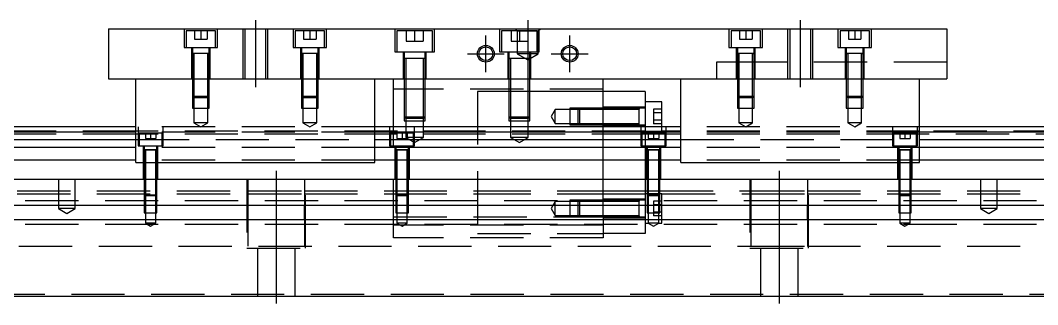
# Model space of a CAD drawing. Extents: x -14 to 951, y -279 to 102.
# Drawn here: x 228.9 to 471.7, y -239 to -171 of the extents above; entities that cross this region are included whole.
import ezdxf

# ---------------------------------------------------------------- set-up
doc = ezdxf.new("R2010")
doc.units = 0
doc.linetypes.add('CENTER', pattern=[50.8, 31.75, -6.35, 6.35, -6.35])
doc.linetypes.add('DASHED', pattern=[19.05, 12.7, -6.35])
doc.layers.get('0').update_dxf_attribs({"linetype": 'CONTINUOUS'})
doc.layers.add('CENTER', color=1, linetype='CENTER')

msp = doc.modelspace()

# ---------------------------------------------------------------- linework, layer by layer
at = {"color": 7, "linetype": 'CONTINUOUS'}
for p, q in [((250, -172.99), (250, -184.99)), ((250, -172.99), (450, -172.99)), ((450, -172.99), (450, -184.99)), ((321, -180.09), (320.499994, -180.09)), ((321.35, -180.09), (321, -180.09)), ((325, -180.09), (324.65, -180.09)), ((325.500006, -180.09), (325, -180.09)), ((250, -184.99), (450, -184.99)), ((256.5, -204.99), (256.5, -184.99)), ((313.5, -204.99), (313.5, -184.99)), ((318, -196.49), (318, -184.99)), ((368, -196.49), (368, -184.99)), ((386.5, -204.99), (386.5, -184.99)), ((443.5, -204.99), (443.5, -184.99)), ((378, -187.99), (368, -187.99)), ((378, -187.99), (378, -196.49)), ((382, -190.49), (378, -190.49)), ((382, -196.49), (382, -190.49)), ((256.5, -196.49), (0, -196.49)), ((386.5, -196.49), (313.5, -196.49)), ((700, -196.49), (443.5, -196.49)), ((256.5, -197.742272), (0, -197.742272)), ((386.5, -197.742272), (313.5, -197.742272)), ((700, -197.742272), (443.5, -197.742272)), ((0, -199.51668), (256.5, -199.51668)), ((256.5, -201.413076), (0, -201.413076)), ((313.5, -199.51668), (386.5, -199.51668)), ((386.5, -201.413076), (313.5, -201.413076)), ((443.5, -199.51668), (700, -199.51668)), ((700, -201.413076), (443.5, -201.413076)), ((261.500006, -201.99), (258.499994, -201.99)), ((259.998804, -201.99), (258.499994, -201.99)), ((261.500006, -201.99), (259.998804, -201.99)), ((321.500006, -201.99), (318.499994, -201.99)), ((319.998804, -201.99), (318.499994, -201.99)), ((321.500006, -201.99), (319.998804, -201.99)), ((381.500006, -201.99), (378.499994, -201.99)), ((379.998804, -201.99), (378.499994, -201.99)), ((381.500006, -201.99), (379.998804, -201.99)), ((441.500006, -201.99), (438.499994, -201.99)), ((439.998804, -201.99), (438.499994, -201.99)), ((441.500006, -201.99), (439.998804, -201.99)), ((256.5, -204.467372), (0, -204.467372)), ((256.5, -204.99), (313.5, -204.99)), ((386.5, -204.467372), (313.5, -204.467372)), ((386.5, -204.99), (443.5, -204.99)), ((700, -204.467372), (443.5, -204.467372)), ((0, -208.99), (700, -208.99)), ((381.25, -211.74), (381.5, -211.74)), ((700, -215.29), (0, -215.29)), ((376.6, -215.29), (376.6, -213.989994)), ((376.6, -215.99), (376.6, -213.989994)), ((376.6, -215.849954), (376.6, -215.29)), ((376.6, -216.130046), (376.6, -215.849954)), ((376.6, -217.990006), (376.6, -217.98932)), ((700, -218.69), (0, -218.69)), ((0, -236.99), (700, -236.99))]:
    msp.add_line(p, q, dxfattribs=at)
at = {"color": 3, "linetype": 'DASHED'}
for p, q in [((268, -172.99), (268, -177.49)), ((275.5, -173.49), (268.5, -173.49)), ((268.5, -173.49), (268.5, -177.49)), ((270.5, -173.49), (270.5, -175.49)), ((272, -173.49), (272, -175.49)), ((273.5, -173.49), (273.5, -175.49)), ((275.5, -177.49), (275.5, -173.49)), ((276, -177.49), (276, -172.99)), ((282.000006, -172.99), (282.000006, -184.99)), ((282.5, -172.99), (282.5, -184.99)), ((287.5, -184.99), (287.5, -172.99)), ((287.999994, -184.99), (287.999994, -172.99)), ((294, -172.99), (294, -177.49)), ((301.5, -173.49), (294.5, -173.49)), ((294.5, -173.49), (294.5, -177.49)), ((296.5, -173.49), (296.5, -175.49)), ((298, -173.49), (298, -175.49)), ((299.5, -173.49), (299.5, -175.49)), ((301.5, -177.49), (301.5, -173.49)), ((302, -177.49), (302, -172.99)), ((318.25, -172.99), (318.25, -178.49)), ((319.5, -173.49), (318.75, -173.49)), ((318.75, -173.49), (318.75, -178.49)), ((326.5, -173.49), (319.5, -173.49)), ((321, -173.49), (321, -175.99)), ((323, -173.49), (323, -175.49)), ((325, -173.49), (325, -175.99)), ((327.25, -173.49), (326.5, -173.49)), ((327.25, -178.49), (327.25, -173.49)), ((327.75, -178.49), (327.75, -172.99)), ((343.25, -172.99), (343.25, -178.49)), ((352.25, -173.49), (343.75, -173.49)), ((343.75, -173.49), (343.75, -178.49)), ((346, -173.49), (346, -175.99)), ((347, -172.99), (347.5, -173.49)), ((347.5, -173.49), (347.5, -178.99)), ((347.5, -173.49), (352.5, -173.49)), ((348, -173.49), (348, -175.99)), ((350, -173.49), (350, -175.99)), ((352.25, -178.49), (352.25, -173.49)), ((352.5, -173.49), (353, -172.99)), ((352.5, -178.99), (352.5, -173.49)), ((352.75, -178.49), (352.75, -172.99)), ((398, -172.99), (398, -177.49)), ((405.5, -173.49), (398.5, -173.49)), ((398.5, -173.49), (398.5, -177.49)), ((400.5, -173.49), (400.5, -175.49)), ((402, -173.49), (402, -175.49)), ((403.5, -173.49), (403.5, -175.49)), ((405.5, -177.49), (405.5, -173.49)), ((406, -177.49), (406, -172.99)), ((412.000006, -172.99), (412.000006, -184.99)), ((412.5, -172.99), (412.5, -184.99)), ((417.5, -184.99), (417.5, -172.99)), ((417.999994, -184.99), (417.999994, -172.99)), ((424, -172.99), (424, -177.49)), ((431.5, -173.49), (424.5, -173.49)), ((424.5, -173.49), (424.5, -177.49)), ((426.5, -173.49), (426.5, -175.49)), ((428, -173.49), (428, -175.49)), ((429.5, -173.49), (429.5, -175.49)), ((431.5, -177.49), (431.5, -173.49)), ((432, -177.49), (432, -172.99)), ((270.5, -175.49), (272, -175.49)), ((272, -175.49), (273.5, -175.49)), ((296.5, -175.49), (298, -175.49)), ((298, -175.49), (299.5, -175.49)), ((321, -175.99), (323, -175.99)), ((323, -175.49), (323, -175.99)), ((323, -175.99), (325, -175.99)), ((346, -175.99), (348, -175.99)), ((348, -175.99), (350, -175.99)), ((400.5, -175.49), (402, -175.49)), ((402, -175.49), (403.5, -175.49)), ((426.5, -175.49), (428, -175.49)), ((428, -175.49), (429.5, -175.49)), ((268, -177.49), (276, -177.49)), ((269.75, -177.49), (269.75, -184.99)), ((274.000006, -178.89), (269.999994, -178.89)), ((270, -177.49), (270, -178.89)), ((270, -178.885), (270, -178.89)), ((270.216708, -178.89), (270, -178.89)), ((270, -178.89), (270, -184.99)), ((270, -178.89), (270, -178.895)), ((270.35, -178.89), (270.35, -184.99)), ((273.65, -184.99), (273.65, -178.89)), ((274, -178.89), (273.783332, -178.89)), ((274, -178.89), (274, -177.49)), ((274, -178.89), (274, -178.885)), ((274, -184.99), (274, -178.89)), ((274, -178.895), (274, -178.89)), ((274.25, -184.99), (274.25, -177.49)), ((294, -177.49), (302, -177.49)), ((295.75, -177.49), (295.75, -184.99)), ((300.000006, -178.89), (295.999994, -178.89)), ((296, -177.49), (296, -178.89)), ((296, -178.885), (296, -178.89)), ((296.216708, -178.89), (296, -178.89)), ((296, -178.89), (296, -184.99)), ((296, -178.89), (296, -178.895)), ((296.35, -178.89), (296.35, -184.99)), ((299.65, -184.99), (299.65, -178.89)), ((300, -178.89), (299.783332, -178.89)), ((300, -178.89), (300, -177.49)), ((300, -178.89), (300, -178.885)), ((300, -184.99), (300, -178.89)), ((300, -178.895), (300, -178.89)), ((300.25, -184.99), (300.25, -177.49)), ((318.25, -178.49), (327.75, -178.49)), ((320.25, -178.49), (320.25, -184.99)), ((320.5, -178.49), (320.5, -180.09)), ((325.5, -180.09), (325.5, -178.49)), ((325.75, -184.99), (325.75, -178.49)), ((343.25, -178.49), (352.75, -178.49)), ((345.25, -178.49), (345.25, -184.99)), ((345.5, -178.49), (345.5, -180.09)), ((352.5, -178.99), (347.5, -178.99)), ((347.5, -178.99), (350, -180.433376)), ((350, -180.433376), (352.5, -178.99)), ((350.5, -180.09), (350.5, -178.49)), ((350.75, -184.99), (350.75, -178.49)), ((398, -177.49), (406, -177.49)), ((399.75, -177.49), (399.75, -184.99)), ((404.000006, -178.89), (399.999994, -178.89)), ((400, -177.49), (400, -178.89)), ((400, -178.885), (400, -178.89)), ((400, -178.89), (400.216462, -178.89)), ((400.216708, -178.89), (400, -178.89)), ((400, -178.89), (400, -184.99)), ((400, -178.89), (400, -178.895)), ((400.35, -178.89), (400.35, -184.99)), ((403.65, -184.99), (403.65, -178.89)), ((404, -178.89), (403.783332, -178.89)), ((403.783538, -178.89), (404, -178.89)), ((404, -178.89), (404, -177.49)), ((404, -178.89), (404, -178.885)), ((404, -184.99), (404, -178.89)), ((404, -178.895), (404, -178.89)), ((404.25, -184.99), (404.25, -177.49)), ((424, -177.49), (432, -177.49)), ((425.75, -177.49), (425.75, -184.99)), ((430.000006, -178.89), (425.999994, -178.89)), ((426, -177.49), (426, -178.89)), ((426, -178.885), (426, -178.89)), ((426, -178.89), (426.216462, -178.89)), ((426.216708, -178.89), (426, -178.89)), ((426, -178.89), (426, -184.99)), ((426, -178.89), (426, -178.895)), ((426.35, -178.89), (426.35, -184.99)), ((429.65, -184.99), (429.65, -178.89)), ((430, -178.89), (429.783332, -178.89)), ((429.783538, -178.89), (430, -178.89)), ((430, -178.89), (430, -177.49)), ((430, -178.89), (430, -178.885)), ((430, -184.99), (430, -178.89)), ((430, -178.895), (430, -178.89)), ((430.25, -184.99), (430.25, -177.49)), ((320.5, -180.085), (320.5, -180.09)), ((320.757468, -180.09), (320.5, -180.09)), ((320.5, -180.09), (320.5, -184.99)), ((320.5, -180.09), (320.5, -180.095)), ((320.999654, -180.09), (320.757468, -180.09)), ((320.9, -180.09), (320.9, -184.99)), ((321.349616, -180.09), (320.999654, -180.09)), ((324.650424, -180.09), (321.349616, -180.09)), ((324.65, -180.09), (321.35, -180.09)), ((325.000386, -180.09), (324.650424, -180.09)), ((325.242552, -180.09), (325.000386, -180.09)), ((325.1, -184.99), (325.1, -180.09)), ((325.5, -180.09), (325.242552, -180.09)), ((325.5, -180.09), (325.5, -180.085)), ((325.5, -184.99), (325.5, -180.09)), ((325.5, -180.095), (325.5, -180.09)), ((350.500006, -180.09), (345.499994, -180.09)), ((345.5, -180.085), (345.5, -180.09)), ((345.5, -180.09), (345.757448, -180.09)), ((345.757468, -180.09), (345.5, -180.09)), ((345.5, -180.09), (345.5, -184.99)), ((345.5, -180.09), (345.5, -180.095)), ((345.9, -180.09), (345.9, -184.99)), ((350.1, -184.99), (350.1, -180.09)), ((350.5, -180.09), (350.242552, -180.09)), ((350.242602, -180.09), (350.5, -180.09)), ((350.5, -180.09), (350.5, -180.085)), ((350.5, -184.99), (350.5, -180.09)), ((350.5, -180.095), (350.5, -180.09)), ((395, -180.99), (395, -184.99)), ((405, -180.99), (395, -180.99)), ((450, -180.99), (405, -180.99)), ((270, -184.99), (270, -189.14)), ((270.000006, -184.99), (270.000006, -189.140006)), ((270.35, -184.99), (270.35, -189.49)), ((273.65, -189.49), (273.65, -184.99)), ((273.999994, -189.140006), (273.999994, -184.99)), ((274, -189.14), (274, -184.99)), ((296, -184.99), (296, -189.14)), ((296.000006, -184.99), (296.000006, -189.140006)), ((296.35, -184.99), (296.35, -189.49)), ((299.65, -189.49), (299.65, -184.99)), ((299.999994, -189.140006), (299.999994, -184.99)), ((300, -189.14), (300, -184.99)), ((320.5, -184.99), (320.5, -194.09)), ((320.500006, -184.99), (320.500002, -194.09)), ((320.9, -184.99), (320.9, -194.49)), ((325.1, -194.49), (325.1, -184.99)), ((325.499998, -194.09), (325.499994, -184.99)), ((325.5, -194.09), (325.5, -184.99)), ((345.5, -184.99), (345.5, -194.09)), ((345.500006, -184.99), (345.500002, -194.09)), ((345.9, -184.99), (345.9, -194.49)), ((350.1, -194.49), (350.1, -184.99)), ((350.499998, -194.09), (350.499994, -184.99)), ((350.5, -194.09), (350.5, -184.99)), ((400, -184.99), (400, -189.14)), ((400.000006, -184.99), (400.000002, -189.14)), ((400.35, -184.99), (400.35, -189.49)), ((403.65, -189.49), (403.65, -184.99)), ((403.999998, -189.14), (403.999994, -184.99)), ((404, -189.14), (404, -184.99)), ((426, -184.99), (426, -189.14)), ((426.000006, -184.99), (426.000002, -189.14)), ((426.35, -184.99), (426.35, -189.49)), ((429.65, -189.49), (429.65, -184.99)), ((429.999998, -189.14), (429.999994, -184.99)), ((430, -189.14), (430, -184.99)), ((270, -189.14), (274, -189.14)), ((270, -189.14), (270.35, -189.49)), ((270.000006, -189.140006), (270.000006, -191.99)), ((273.65, -189.49), (274, -189.14)), ((273.999994, -191.99), (273.999994, -189.140006)), ((296, -189.14), (300, -189.14)), ((296, -189.14), (296.35, -189.49)), ((296.000006, -189.140006), (296.000006, -191.99)), ((299.65, -189.49), (300, -189.14)), ((299.999994, -191.99), (299.999994, -189.140006)), ((368, -187.49), (318, -187.49)), ((338, -187.99), (338, -221.99)), ((345.5, -187.99), (338, -187.99)), ((345.9, -187.99), (345.5, -187.99)), ((350.1, -187.99), (345.9, -187.99)), ((350.5, -187.99), (350.1, -187.99)), ((361.5, -187.99), (350.5, -187.99)), ((368, -187.99), (361.5, -187.99)), ((400, -189.14), (404, -189.14)), ((400, -189.14), (400.35, -189.49)), ((400.000002, -189.14), (400.000006, -191.99)), ((403.65, -189.49), (404, -189.14)), ((403.999994, -191.99), (403.999998, -189.14)), ((426, -189.14), (430, -189.14)), ((426, -189.14), (426.35, -189.49)), ((426.000002, -189.14), (426.000006, -191.99)), ((429.65, -189.49), (430, -189.14)), ((429.999994, -191.99), (429.999998, -189.14)), ((273.65, -189.49), (270.35, -189.49)), ((270.35, -189.49), (270.35, -191.99)), ((273.65, -191.99), (273.65, -189.49)), ((299.65, -189.49), (296.35, -189.49)), ((296.35, -189.49), (296.35, -191.99)), ((299.65, -191.99), (299.65, -189.49)), ((378, -191.74), (368, -191.74)), ((403.65, -189.49), (400.35, -189.49)), ((400.35, -189.49), (400.35, -191.99)), ((403.65, -191.99), (403.65, -189.49)), ((429.65, -189.49), (426.35, -189.49)), ((426.35, -189.49), (426.35, -191.99)), ((429.65, -191.99), (429.65, -189.49)), ((270.000006, -191.99), (273.999994, -191.99)), ((270.35, -191.99), (270.35, -195.49)), ((273.65, -195.49), (273.65, -191.99)), ((296.000006, -191.99), (299.999994, -191.99)), ((296.35, -191.99), (296.35, -195.49)), ((299.65, -195.49), (299.65, -191.99)), ((320.5, -194.09), (325.5, -194.09)), ((320.5, -194.09), (320.9, -194.49)), ((320.500002, -194.09), (320.500006, -194.99)), ((325.1, -194.49), (325.5, -194.09)), ((325.499994, -194.99), (325.499998, -194.09)), ((345.5, -194.09), (350.5, -194.09)), ((345.5, -194.09), (345.9, -194.49)), ((345.500002, -194.09), (345.500006, -194.99)), ((350.1, -194.49), (350.5, -194.09)), ((350.499994, -194.99), (350.499998, -194.09)), ((356.5, -192.34), (355.547372, -193.99)), ((355.547372, -193.99), (356.5, -195.64)), ((356.5, -195.64), (356.5, -192.34)), ((360, -192.34), (356.5, -192.34)), ((362.35, -191.990002), (360, -191.990006)), ((360, -191.990006), (360, -195.989994)), ((362, -192.34), (360, -192.34)), ((362.35, -191.99), (362, -192.34)), ((362, -195.64), (362, -192.34)), ((368, -192.34), (362, -192.34)), ((362.35, -191.99), (362.35, -195.99)), ((368, -191.990002), (362.35, -191.99)), ((368, -191.990006), (362.35, -191.990002)), ((378, -191.989999), (368, -191.990002)), ((376.6, -192.34), (368, -192.34)), ((376.6, -195.990006), (376.6, -191.989994)), ((376.6, -191.99), (376.6, -192.206668)), ((376.6, -192.206708), (376.6, -191.99)), ((376.6, -191.99), (376.6, -192.206668)), ((376.6, -192.206708), (376.6, -191.99)), ((380, -192.25795), (380, -193.123974)), ((382, -192.25795), (380, -192.25795)), ((380, -193.123974), (380, -194.856026)), ((382, -193.123974), (380, -193.123974)), ((400.000006, -191.99), (403.999994, -191.99)), ((400.35, -191.99), (400.35, -195.49)), ((403.65, -195.49), (403.65, -191.99)), ((426.000006, -191.99), (429.999994, -191.99)), ((426.35, -191.99), (426.35, -195.49)), ((429.65, -195.49), (429.65, -191.99)), ((313.5, -196.49), (256.5, -196.49)), ((257, -196.49), (257, -200.99)), ((263, -200.99), (263, -196.49)), ((273.65, -195.49), (270.35, -195.49)), ((270.35, -195.49), (272, -196.442628)), ((272, -196.442628), (273.65, -195.49)), ((299.65, -195.49), (296.35, -195.49)), ((296.35, -195.49), (298, -196.442628)), ((298, -196.442628), (299.65, -195.49)), ((317, -196.49), (317, -200.99)), ((318, -200.99), (318, -196.49)), ((320.500006, -194.99), (325.499994, -194.99)), ((325.1, -194.49), (320.9, -194.49)), ((320.9, -194.49), (320.9, -194.99)), ((320.9, -194.99), (320.9, -198.99)), ((323, -200.99), (323, -196.49)), ((325.1, -194.99), (325.1, -194.49)), ((325.1, -198.99), (325.1, -194.99)), ((345.500006, -194.99), (350.499994, -194.99)), ((350.1, -194.49), (345.9, -194.49)), ((345.9, -194.49), (345.9, -194.99)), ((345.9, -194.99), (345.9, -198.99)), ((350.1, -194.99), (350.1, -194.49)), ((350.1, -198.99), (350.1, -194.99)), ((356.5, -195.64), (360, -195.64)), ((360, -195.64), (362, -195.64)), ((360, -195.989994), (362.35, -195.989998)), ((362, -195.64), (362.35, -195.99)), ((362, -195.64), (368, -195.64)), ((362.35, -195.989998), (368, -195.989994)), ((362.35, -195.99), (368, -195.989998)), ((368, -195.64), (376.6, -195.64)), ((368, -195.989998), (376.605, -195.99)), ((368, -196.24), (378, -196.24)), ((368, -204.99), (368, -196.49)), ((376.595, -195.99), (378, -195.99)), ((376.6, -195.99), (376.6, -195.773332)), ((377, -196.49), (377, -200.99)), ((378, -196.49), (378, -200.99)), ((380, -194.856026), (380, -195.72205)), ((382, -194.856026), (380, -194.856026)), ((382, -195.72205), (380, -195.72205)), ((382, -197.49), (382, -196.49)), ((383, -200.99), (383, -196.49)), ((443.5, -196.49), (386.5, -196.49)), ((403.65, -195.49), (400.35, -195.49)), ((400.35, -195.49), (402, -196.442628)), ((402, -196.442628), (403.65, -195.49)), ((429.65, -195.49), (426.35, -195.49)), ((426.35, -195.49), (428, -196.442628)), ((428, -196.442628), (429.65, -195.49)), ((437, -196.49), (437, -200.99)), ((443, -200.99), (443, -196.49)), ((256.5, -197.49), (40.5, -197.49)), ((256.5, -198.24), (40.5, -198.24)), ((338, -197.49), (256.5, -197.49)), ((313.5, -197.742272), (256.5, -197.742272)), ((338, -198.24), (256.5, -198.24)), ((262.75, -197.99), (257.25, -197.99)), ((257.25, -197.99), (257.25, -200.99)), ((258.75, -197.99), (258.75, -199.29)), ((260, -197.99), (260, -199.29)), ((261.25, -197.99), (261.25, -199.29)), ((262.75, -200.99), (262.75, -197.99)), ((322.75, -197.99), (317.25, -197.99)), ((317.25, -197.99), (317.25, -200.99)), ((318.75, -197.99), (318.75, -199.29)), ((320, -197.99), (320, -199.29)), ((325.1, -198.99), (320.9, -198.99)), ((320.9, -198.99), (323, -200.202436)), ((321.25, -197.99), (321.25, -199.29)), ((322.75, -200.99), (322.75, -197.99)), ((323, -200.202436), (325.1, -198.99)), ((378, -197.49), (338, -197.49)), ((378, -198.24), (338, -198.24)), ((350.1, -198.99), (345.9, -198.99)), ((345.9, -198.99), (348, -200.202436)), ((348, -200.202436), (350.1, -198.99)), ((382.75, -197.99), (377.25, -197.99)), ((377.25, -197.99), (377.25, -200.99)), ((378, -197.49), (382, -197.49)), ((443.5, -198.24), (378, -198.24)), ((378.75, -197.99), (378.75, -199.29)), ((380, -197.99), (380, -199.29)), ((381.25, -197.99), (381.25, -199.29)), ((443.5, -197.49), (382, -197.49)), ((382.75, -200.99), (382.75, -197.99)), ((443.5, -197.742272), (386.5, -197.742272)), ((442.75, -197.99), (437.25, -197.99)), ((437.25, -197.99), (437.25, -200.99)), ((438.75, -197.99), (438.75, -199.29)), ((440, -197.99), (440, -199.29)), ((441.25, -197.99), (441.25, -199.29)), ((442.75, -200.99), (442.75, -197.99)), ((650, -197.49), (443.5, -197.49)), ((617.25, -198.24), (443.5, -198.24)), ((256.5, -199.51668), (313.5, -199.51668)), ((313.5, -201.413076), (256.5, -201.413076)), ((257, -200.99), (263, -200.99)), ((258.25, -200.99), (258.25, -208.99)), ((258.5, -200.99), (258.5, -201.99)), ((258.75, -199.29), (260, -199.29)), ((260, -199.29), (261.25, -199.29)), ((261.5, -201.99), (261.5, -200.99)), ((261.75, -208.99), (261.75, -200.99)), ((317, -200.99), (323, -200.99)), ((318.25, -200.99), (318.25, -208.99)), ((318.5, -200.99), (318.5, -201.99)), ((318.75, -199.29), (320, -199.29)), ((320, -199.29), (321.25, -199.29)), ((321.5, -201.99), (321.5, -200.99)), ((321.75, -208.99), (321.75, -200.99)), ((377, -200.99), (383, -200.99)), ((378, -200.99), (378, -204.99)), ((378.25, -200.99), (378.25, -208.99)), ((378.5, -200.99), (378.5, -201.99)), ((378.75, -199.29), (380, -199.29)), ((380, -199.29), (381.25, -199.29)), ((381.5, -201.99), (381.5, -200.99)), ((381.75, -208.99), (381.75, -200.99)), ((386.5, -199.51668), (443.5, -199.51668)), ((443.5, -201.413076), (386.5, -201.413076)), ((437, -200.99), (443, -200.99)), ((438.25, -200.99), (438.25, -208.99)), ((438.5, -200.99), (438.5, -201.99)), ((438.75, -199.29), (440, -199.29)), ((440, -199.29), (441.25, -199.29)), ((441.5, -201.99), (441.5, -200.99)), ((441.75, -208.99), (441.75, -200.99)), ((261.500006, -201.99), (258.499994, -201.99)), ((258.5, -201.985), (258.5, -201.99)), ((258.5, -201.99), (258.62467, -201.99)), ((258.624678, -201.99), (258.5, -201.99)), ((258.5, -201.99), (258.5, -201.995)), ((258.5, -201.99), (258.5, -208.99)), ((258.62467, -201.99), (261.375392, -201.99)), ((259.998804, -201.99), (258.624678, -201.99)), ((258.75, -201.99), (258.75, -208.99)), ((261.37533, -201.99), (259.998804, -201.99)), ((261.25, -208.99), (261.25, -201.99)), ((261.5, -201.99), (261.37533, -201.99)), ((261.375392, -201.99), (261.5, -201.99)), ((261.5, -201.99), (261.5, -201.985)), ((261.5, -201.995), (261.5, -201.99)), ((261.5, -208.99), (261.5, -201.99)), ((321.500006, -201.99), (318.499994, -201.99)), ((318.5, -201.985), (318.5, -201.99)), ((318.5, -201.99), (318.62467, -201.99)), ((318.624678, -201.99), (318.5, -201.99)), ((318.5, -201.99), (318.5, -201.995)), ((318.5, -201.99), (318.5, -208.99)), ((318.62467, -201.99), (321.375392, -201.99)), ((319.998804, -201.99), (318.624678, -201.99)), ((318.75, -201.99), (318.75, -208.99)), ((321.37533, -201.99), (319.998804, -201.99)), ((321.25, -208.99), (321.25, -201.99)), ((321.5, -201.99), (321.37533, -201.99)), ((321.375392, -201.99), (321.5, -201.99)), ((321.5, -201.99), (321.5, -201.985)), ((321.5, -201.995), (321.5, -201.99)), ((321.5, -208.99), (321.5, -201.99)), ((381.500006, -201.99), (378.499994, -201.99)), ((378.5, -201.985), (378.5, -201.99)), ((378.5, -201.99), (378.62467, -201.99)), ((378.624678, -201.99), (378.5, -201.99)), ((378.5, -201.99), (378.5, -201.995)), ((378.5, -201.99), (378.5, -208.99)), ((378.62467, -201.99), (381.375392, -201.99)), ((379.998804, -201.99), (378.624678, -201.99)), ((378.75, -201.99), (378.75, -208.99)), ((381.37533, -201.99), (379.998804, -201.99)), ((381.25, -208.99), (381.25, -201.99)), ((381.5, -201.99), (381.37533, -201.99)), ((381.375392, -201.99), (381.5, -201.99)), ((381.5, -201.99), (381.5, -201.985)), ((381.5, -201.995), (381.5, -201.99)), ((381.5, -208.99), (381.5, -201.99)), ((441.500006, -201.99), (438.499994, -201.99)), ((438.5, -201.985), (438.5, -201.99)), ((438.5, -201.99), (438.62467, -201.99)), ((438.624678, -201.99), (438.5, -201.99)), ((438.5, -201.99), (438.5, -201.995)), ((438.5, -201.99), (438.5, -208.99)), ((438.62467, -201.99), (441.375392, -201.99)), ((439.998804, -201.99), (438.624678, -201.99)), ((438.75, -201.99), (438.75, -208.99)), ((441.37533, -201.99), (439.998804, -201.99)), ((441.25, -208.99), (441.25, -201.99)), ((441.5, -201.99), (441.37533, -201.99)), ((441.375392, -201.99), (441.5, -201.99)), ((441.5, -201.99), (441.5, -201.985)), ((441.5, -201.995), (441.5, -201.99)), ((441.5, -208.99), (441.5, -201.99)), ((313.5, -204.467372), (256.5, -204.467372)), ((368, -208.99), (368, -204.99)), ((378, -204.99), (378, -208.99)), ((443.5, -204.467372), (386.5, -204.467372)), ((238, -208.99), (238, -215.99)), ((242, -215.99), (242, -208.99)), ((258.5, -208.99), (258.5, -212.74)), ((258.500006, -208.99), (258.500002, -212.74)), ((258.75, -208.99), (258.75, -212.99)), ((261.25, -212.99), (261.25, -208.99)), ((261.499998, -212.74), (261.499994, -208.99)), ((261.5, -212.74), (261.5, -208.99)), ((283, -208.99), (283, -225.49)), ((283.291796, -215.29), (283.291796, -208.99)), ((296.708204, -208.99), (296.708204, -215.29)), ((297, -225.49), (297, -208.99)), ((318, -215.29), (318, -208.99)), ((318.5, -208.99), (318.5, -212.74)), ((318.500006, -208.99), (318.500002, -212.74)), ((318.75, -208.99), (318.75, -212.99)), ((321.25, -212.99), (321.25, -208.99)), ((321.499998, -212.74), (321.499994, -208.99)), ((321.5, -212.74), (321.5, -208.99)), ((368, -215.29), (368, -208.99)), ((378, -208.99), (378, -215.29)), ((378.5, -208.99), (378.5, -212.74)), ((378.500006, -208.99), (378.500002, -212.74)), ((378.75, -208.99), (378.75, -212.99)), ((381.25, -212.99), (381.25, -208.99)), ((381.499998, -212.74), (381.499994, -208.99)), ((381.5, -212.74), (381.5, -208.99)), ((403, -208.99), (403, -225.49)), ((403.291796, -215.29), (403.291796, -208.99)), ((416.708204, -208.99), (416.708204, -215.29)), ((417, -225.49), (417, -208.99)), ((438.5, -208.99), (438.5, -212.74)), ((438.500006, -208.99), (438.500002, -212.74)), ((438.75, -208.99), (438.75, -212.99)), ((441.25, -212.99), (441.25, -208.99)), ((441.499998, -212.74), (441.499994, -208.99)), ((441.5, -212.74), (441.5, -208.99)), ((458, -208.99), (458, -215.99)), ((462, -215.99), (462, -208.99)), ((56.708204, -211.74), (283.291796, -211.74)), ((56.708204, -212.49), (283.291796, -212.49)), ((258.5, -212.74), (261.5, -212.74)), ((258.5, -212.74), (258.75, -212.99)), ((258.500002, -212.74), (258.500006, -215.29)), ((261.25, -212.99), (258.75, -212.99)), ((258.75, -212.99), (258.75, -216.99)), ((261.25, -212.99), (261.5, -212.74)), ((261.25, -216.99), (261.25, -212.99)), ((261.499994, -215.29), (261.499998, -212.74)), ((283.291796, -211.74), (296.708204, -211.74)), ((283.291796, -212.49), (296.708204, -212.49)), ((296.708204, -211.74), (318, -211.74)), ((296.708204, -212.49), (318, -212.49)), ((318, -211.74), (338, -211.74)), ((318, -212.49), (338, -212.49)), ((318.5, -212.74), (321.5, -212.74)), ((318.5, -212.74), (318.75, -212.99)), ((318.500002, -212.74), (318.500006, -215.29)), ((321.25, -212.99), (318.75, -212.99)), ((318.75, -212.99), (318.75, -216.99)), ((321.25, -212.99), (321.5, -212.74)), ((321.25, -216.99), (321.25, -212.99)), ((321.499994, -215.29), (321.499998, -212.74)), ((338, -211.74), (368, -211.74)), ((338, -212.489994), (368, -212.489994)), ((338, -212.49), (368, -212.49)), ((368, -211.74), (378, -211.74)), ((368, -212.489994), (378, -212.489994)), ((368, -212.49), (378, -212.49)), ((378, -211.74), (378.5, -211.74)), ((378.5, -212.49), (378, -212.49)), ((378.5, -211.74), (378.75, -211.74)), ((378.75, -212.49), (378.5, -212.49)), ((378.5, -212.74), (381.5, -212.74)), ((378.5, -212.74), (378.75, -212.99)), ((378.500002, -212.74), (378.500006, -215.29)), ((378.75, -211.74), (381.25, -211.74)), ((381.25, -212.49), (378.75, -212.49)), ((381.25, -212.99), (378.75, -212.99)), ((378.75, -212.99), (378.75, -216.99)), ((381.5, -212.49), (381.25, -212.49)), ((381.25, -212.99), (381.5, -212.74)), ((381.25, -216.99), (381.25, -212.99)), ((381.499994, -215.29), (381.499998, -212.74)), ((381.5, -211.74), (403.291796, -211.74)), ((382, -212.49), (381.5, -212.49)), ((382, -215.29), (382, -212.49)), ((382, -212.49), (403.291796, -212.49)), ((403.291796, -211.74), (416.708204, -211.74)), ((403.291796, -212.49), (416.708204, -212.49)), ((416.708204, -211.74), (618.5, -211.74)), ((416.708204, -212.49), (618.5, -212.49)), ((438.5, -212.74), (441.5, -212.74)), ((438.5, -212.74), (438.75, -212.99)), ((438.500002, -212.74), (438.500006, -215.29)), ((441.25, -212.99), (438.75, -212.99)), ((438.75, -212.99), (438.75, -216.99)), ((441.25, -212.99), (441.5, -212.74)), ((441.25, -216.99), (441.25, -212.99)), ((441.499994, -215.29), (441.499998, -212.74)), ((700, -214.14), (0, -214.14)), ((242, -215.99), (238, -215.99)), ((238, -215.99), (240, -217.1447)), ((240, -217.1447), (242, -215.99)), ((258.500006, -215.29), (258.500006, -216.99)), ((261.499994, -216.99), (261.499994, -215.29)), ((283.291796, -218.69), (283.291796, -215.29)), ((296.708204, -218.69), (296.708204, -215.29)), ((318, -217.99), (318, -215.29)), ((318.500006, -215.29), (318.500006, -216.99)), ((321.499994, -216.99), (321.499994, -215.29)), ((356.5, -214.34), (355.547372, -215.99)), ((355.547372, -215.99), (356.5, -217.64)), ((356.5, -217.64), (356.5, -214.34)), ((360, -214.34), (356.5, -214.34)), ((362.35, -213.990002), (360, -213.990006)), ((360, -213.990006), (360, -217.989994)), ((362, -214.34), (360, -214.34)), ((362.35, -213.99), (362, -214.34)), ((362, -217.64), (362, -214.34)), ((368, -214.34), (362, -214.34)), ((362.35, -213.99), (362.35, -217.99)), ((368, -213.99), (362.35, -213.99)), ((368, -213.990006), (362.35, -213.990002)), ((378, -213.74), (368, -213.74)), ((376.6, -213.99), (368, -213.99)), ((376.6, -214.34), (368, -214.34)), ((368, -217.99), (368, -215.29)), ((376.6, -213.99), (376.595, -213.99)), ((376.6, -217.990006), (376.6, -213.989994)), ((376.6, -213.99), (376.6, -214.206668)), ((376.6, -214.206708), (376.6, -213.99)), ((376.605, -213.99), (376.6, -213.99)), ((378, -213.99), (376.6, -213.99)), ((376.6, -215.289824), (376.6, -214.206708)), ((376.6, -215.78999), (376.6, -215.289824)), ((376.6, -216.19001), (376.6, -215.78999)), ((378, -215.29), (378, -218.69)), ((378.500006, -215.29), (378.500006, -216.99)), ((380, -214.25795), (380, -215.123974)), ((382, -214.25795), (380, -214.25795)), ((380, -215.123974), (380, -216.856026)), ((382, -215.123974), (380, -215.123974)), ((381.499994, -216.99), (381.499994, -215.29)), ((382, -218.69), (382, -215.29)), ((403.291796, -218.69), (403.291796, -215.29)), ((416.708204, -218.69), (416.708204, -215.29)), ((438.500006, -215.29), (438.500006, -216.99)), ((441.499994, -216.99), (441.499994, -215.29)), ((462, -215.99), (458, -215.99)), ((458, -215.99), (460, -217.1447)), ((460, -217.1447), (462, -215.99)), ((258.500006, -216.99), (261.499994, -216.99)), ((258.75, -216.99), (258.75, -219.49)), ((261.25, -219.49), (261.25, -216.99)), ((318, -217.99), (368, -217.99)), ((318, -218.69), (318, -217.99)), ((318.500006, -216.99), (321.499994, -216.99)), ((318.75, -216.99), (318.75, -219.49)), ((321.25, -219.49), (321.25, -216.99)), ((356.5, -217.64), (360, -217.64)), ((360, -217.64), (362, -217.64)), ((362, -217.64), (368, -217.64)), ((362, -217.64), (362.35, -217.99)), ((368, -217.64), (376.6, -217.64)), ((368, -217.99), (368, -218.69)), ((368, -217.99), (376.6, -217.99)), ((368, -218.24), (378, -218.24)), ((376.595, -217.99), (376.6, -217.99)), ((376.6, -217.98932), (376.6, -216.130046)), ((376.6, -217.773332), (376.6, -216.19001)), ((376.6, -217.773292), (376.6, -217.99)), ((376.6, -217.99), (376.6, -217.773332)), ((376.6, -217.99), (376.605, -217.99)), ((376.6, -217.99), (378, -217.99)), ((378.500006, -216.99), (381.499994, -216.99)), ((378.75, -216.99), (378.75, -219.49)), ((382, -216.856026), (380, -216.856026)), ((380, -216.856026), (380, -217.72205)), ((382, -217.72205), (380, -217.72205)), ((381.25, -219.49), (381.25, -216.99)), ((438.500006, -216.99), (441.499994, -216.99)), ((438.75, -216.99), (438.75, -219.49)), ((441.25, -219.49), (441.25, -216.99)), ((700, -219.84), (0, -219.84)), ((261.25, -219.49), (258.75, -219.49)), ((258.75, -219.49), (260, -220.211688)), ((260, -220.211688), (261.25, -219.49)), ((283.291796, -224.99), (283.291796, -218.69)), ((296.708204, -218.69), (296.708204, -224.99)), ((318, -222.99), (318, -218.69)), ((368, -219.998332), (318, -219.998332)), ((321.25, -219.49), (318.75, -219.49)), ((318.75, -219.49), (320, -220.211688)), ((320, -220.211688), (321.25, -219.49)), ((368, -218.69), (368, -222.99)), ((378, -218.69), (378, -221.99)), ((378, -219.49), (378.75, -219.49)), ((381.25, -219.49), (378.75, -219.49)), ((381.25, -219.49), (378.75, -219.49)), ((378.75, -219.49), (380, -220.211688)), ((380, -220.211688), (381.25, -219.49)), ((381.25, -219.49), (382, -219.49)), ((382, -219.49), (382, -218.69)), ((403.291796, -224.99), (403.291796, -218.69)), ((416.708204, -218.69), (416.708204, -224.99)), ((441.25, -219.49), (438.75, -219.49)), ((438.75, -219.49), (440, -220.211688)), ((440, -220.211688), (441.25, -219.49)), ((368, -222.99), (318, -222.99)), ((338, -221.99), (368, -221.99)), ((378, -221.99), (368, -221.99)), ((0, -224.99), (403.291796, -224.99)), ((283, -225.49), (297, -225.49)), ((285.5, -225.49), (285.5, -236.99)), ((294.5, -236.99), (294.5, -225.49)), ((403, -225.49), (417, -225.49)), ((403.291796, -224.99), (416.708204, -224.99)), ((405.5, -225.49), (405.5, -236.99)), ((414.5, -236.99), (414.5, -225.49)), ((416.708204, -224.99), (643.291796, -224.99)), ((12.499994, -236.49), (700, -236.49))]:
    msp.add_line(p, q, dxfattribs=at)
at = {"color": 3, "linetype": 'CONTINUOUS'}
for centre in [(340, -178.99), (360, -178.99)]:
    msp.add_circle(centre, 2, dxfattribs=at)
at = {"color": 7, "linetype": 'CONTINUOUS'}
for centre in [(340, -178.99), (360, -178.99)]:
    msp.add_circle(centre, 1.65, dxfattribs=at)
at = {"layer": 'CENTER', "color": 1, "linetype": 'CENTER'}
for p, q in [((285, -170.99), (285, -186.99)), ((350, -170.99), (350, -182.433376)), ((415, -170.99), (415, -186.99)), ((340, -183.39), (340, -174.59)), ((360, -183.39), (360, -174.59)), ((335.6, -178.99), (344.4, -178.99)), ((355.6, -178.99), (364.4, -178.99)), ((290, -206.99), (290, -238.99)), ((410, -206.99), (410, -238.99))]:
    msp.add_line(p, q, dxfattribs=at)

doc.saveas('drawing.dxf')
